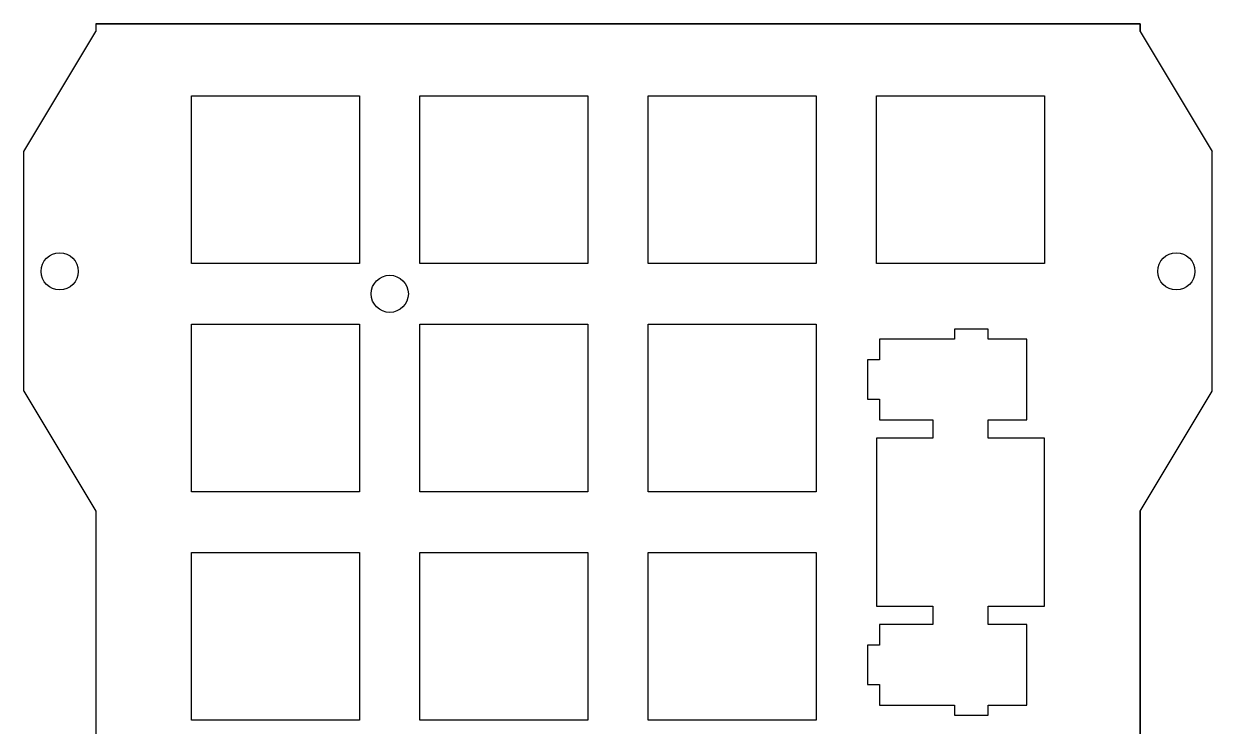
# Model space of a CAD drawing. Header units: millimetres. Extents: x -11 to 88, y -5 to 99.
# Drawn here: x -11.4 to 87.8, y 40.4 to 99 of the extents above; entities that cross this region are included whole.
import ezdxf

# ---------------------------------------------------------------- set-up
doc = ezdxf.new("R2010")
doc.units = ezdxf.units.MM
doc.layers.add('Body', color=7, linetype='CONTINUOUS')

msp = doc.modelspace()

# ---------------------------------------------------------------- linework, layer by layer
at = {"layer": 'Body'}
for p, q in [((-11.38035, 88.32964, 1.5), (-5.38035, 98.32964, 1.5)), ((-11.38035, 88.32964), (-5.38035, 98.32964)), ((-11.38035, 88.32964, 1.5), (-5.38035, 98.32964, 1.5)), ((-11.38035, 88.32964), (-5.38035, 98.32964)), ((-5.38035, 98.9831, 1.5), (-5.38035, 98.32964, 1.5)), ((-5.38035, 98.9831, 1.5), (81.769, 98.9831, 1.5)), ((-5.38035, 98.9831), (-5.38035, 98.9831, 1.5)), ((-5.38035, 98.9831, 1.5), (-5.38035, 98.32964, 1.5)), ((-5.38035, 98.9831), (-5.38035, 98.32964)), ((81.769, 98.9831), (-5.38035, 98.9831)), ((-5.38035, 98.9831), (-5.38035, 98.9831, 1.5)), ((-5.38035, 98.9831, 1.5), (81.769, 98.9831, 1.5)), ((-5.38035, 98.9831), (-5.38035, 98.32964)), ((81.769, 98.9831), (-5.38035, 98.9831)), ((-5.38035, 98.32964), (-5.38035, 98.32964, 1.5)), ((-5.38035, 98.32964), (-5.38035, 98.32964, 1.5)), ((81.769, 98.9831, 1.5), (81.769, 98.32906, 1.5)), ((81.769, 98.9831), (81.769, 98.9831, 1.5)), ((81.769, 98.9831, 1.5), (81.769, 98.32906, 1.5)), ((81.769, 98.9831), (81.769, 98.9831, 1.5)), ((81.769, 98.32906), (81.769, 98.9831)), ((81.769, 98.32906), (81.769, 98.9831)), ((81.769, 98.32906, 1.5), (87.76865, 88.32964, 1.5)), ((81.769, 98.32906), (81.769, 98.32906, 1.5)), ((81.769, 98.32906), (87.76865, 88.32964)), ((81.769, 98.32906, 1.5), (87.76865, 88.32964, 1.5)), ((81.769, 98.32906), (81.769, 98.32906, 1.5)), ((81.769, 98.32906), (87.76865, 88.32964)), ((2.61965, 92.9831, 1.5), (16.6192, 92.9831, 1.5)), ((2.61965, 78.9838, 1.5), (2.61965, 92.9831, 1.5)), ((2.61965, 92.9831), (2.61965, 92.9831, 1.5)), ((2.61965, 92.9831), (16.6192, 92.9831)), ((2.61965, 92.9831, 1.5), (16.6192, 92.9831, 1.5)), ((2.61965, 92.9831), (2.61965, 92.9831, 1.5)), ((2.61965, 78.9838), (2.61965, 92.9831)), ((2.61965, 78.9838, 1.5), (2.61965, 92.9831, 1.5)), ((2.61965, 92.9831), (16.6192, 92.9831)), ((2.61965, 78.9838), (2.61965, 92.9831)), ((16.6192, 92.9831, 1.5), (16.6192, 78.9838, 1.5)), ((16.6192, 92.9831), (16.6192, 92.9831, 1.5)), ((16.6192, 92.9831), (16.6192, 92.9831, 1.5)), ((16.6192, 92.9831), (16.6192, 78.9838)), ((16.6192, 92.9831, 1.5), (16.6192, 78.9838, 1.5)), ((16.6192, 92.9831), (16.6192, 78.9838)), ((21.6697, 92.9831, 1.5), (35.669, 92.9831, 1.5)), ((21.6697, 78.9838, 1.5), (21.6697, 92.9831, 1.5)), ((21.6697, 92.9831), (21.6697, 92.9831, 1.5)), ((21.6697, 92.9831), (35.669, 92.9831)), ((21.6697, 92.9831, 1.5), (35.669, 92.9831, 1.5)), ((21.6697, 92.9831), (21.6697, 92.9831, 1.5)), ((21.6697, 78.9838), (21.6697, 92.9831)), ((21.6697, 78.9838, 1.5), (21.6697, 92.9831, 1.5)), ((21.6697, 92.9831), (35.669, 92.9831)), ((21.6697, 78.9838), (21.6697, 92.9831)), ((35.669, 92.9831, 1.5), (35.669, 78.9838, 1.5)), ((35.669, 92.9831), (35.669, 92.9831, 1.5)), ((35.669, 92.9831), (35.669, 92.9831, 1.5)), ((35.669, 92.9831), (35.669, 78.9838)), ((35.669, 92.9831, 1.5), (35.669, 78.9838, 1.5)), ((35.669, 92.9831), (35.669, 78.9838)), ((40.7197, 92.9831, 1.5), (54.719, 92.9831, 1.5)), ((40.7197, 78.9838, 1.5), (40.7197, 92.9831, 1.5)), ((40.7197, 92.9831), (40.7197, 92.9831, 1.5)), ((40.7197, 92.9831), (54.719, 92.9831)), ((40.7197, 92.9831, 1.5), (54.719, 92.9831, 1.5)), ((40.7197, 92.9831), (40.7197, 92.9831, 1.5)), ((40.7197, 78.9838), (40.7197, 92.9831)), ((40.7197, 78.9838, 1.5), (40.7197, 92.9831, 1.5)), ((40.7197, 92.9831), (54.719, 92.9831)), ((40.7197, 78.9838), (40.7197, 92.9831)), ((54.719, 92.9831, 1.5), (54.719, 78.9838, 1.5)), ((54.719, 92.9831), (54.719, 92.9831, 1.5)), ((54.719, 92.9831), (54.719, 92.9831, 1.5)), ((54.719, 92.9831), (54.719, 78.9838)), ((54.719, 92.9831, 1.5), (54.719, 78.9838, 1.5)), ((54.719, 92.9831), (54.719, 78.9838)), ((59.7697, 92.9831, 1.5), (73.769, 92.9831, 1.5)), ((59.7697, 78.9838, 1.5), (59.7697, 92.9831, 1.5)), ((59.7697, 92.9831), (59.7697, 92.9831, 1.5)), ((59.7697, 92.9831), (73.769, 92.9831)), ((59.7697, 92.9831, 1.5), (73.769, 92.9831, 1.5)), ((59.7697, 92.9831), (59.7697, 92.9831, 1.5)), ((59.7697, 78.9838), (59.7697, 92.9831)), ((59.7697, 78.9838, 1.5), (59.7697, 92.9831, 1.5)), ((59.7697, 92.9831), (73.769, 92.9831)), ((59.7697, 78.9838), (59.7697, 92.9831)), ((73.769, 92.9831, 1.5), (73.769, 78.9838, 1.5)), ((73.769, 92.9831), (73.769, 92.9831, 1.5)), ((73.769, 92.9831), (73.769, 92.9831, 1.5)), ((73.769, 92.9831), (73.769, 78.9838)), ((73.769, 92.9831, 1.5), (73.769, 78.9838, 1.5)), ((73.769, 92.9831), (73.769, 78.9838)), ((-11.38035, 68.32964, 1.5), (-11.38035, 88.32964, 1.5)), ((-11.38035, 68.32964), (-11.38035, 88.32964)), ((-11.38035, 88.32964), (-11.38035, 88.32964, 1.5)), ((-11.38035, 68.32964, 1.5), (-11.38035, 88.32964, 1.5)), ((-11.38035, 88.32964), (-11.38035, 88.32964, 1.5)), ((-11.38035, 68.32964), (-11.38035, 88.32964)), ((87.76865, 68.32964, 1.5), (87.76865, 88.32964, 1.5)), ((87.76865, 68.32964), (87.76865, 88.32964)), ((87.76865, 88.32964), (87.76865, 88.32964, 1.5)), ((87.76865, 68.32964, 1.5), (87.76865, 88.32964, 1.5)), ((87.76865, 88.32964), (87.76865, 88.32964, 1.5)), ((87.76865, 68.32964), (87.76865, 88.32964)), ((-6.83035, 78.32964), (-6.83035, 78.32964, 1.5)), ((-6.83035, 78.32964), (-6.83035, 78.32964, 1.5)), ((16.6192, 78.9838, 1.5), (2.61965, 78.9838, 1.5)), ((2.61965, 78.9838), (2.61965, 78.9838, 1.5)), ((2.61965, 78.9838), (2.61965, 78.9838, 1.5)), ((16.6192, 78.9838), (2.61965, 78.9838)), ((16.6192, 78.9838, 1.5), (2.61965, 78.9838, 1.5)), ((16.6192, 78.9838), (2.61965, 78.9838)), ((16.6192, 78.9838), (16.6192, 78.9838, 1.5)), ((16.6192, 78.9838), (16.6192, 78.9838, 1.5)), ((35.669, 78.9838, 1.5), (21.6697, 78.9838, 1.5)), ((21.6697, 78.9838), (21.6697, 78.9838, 1.5)), ((21.6697, 78.9838), (21.6697, 78.9838, 1.5)), ((35.669, 78.9838), (21.6697, 78.9838)), ((35.669, 78.9838, 1.5), (21.6697, 78.9838, 1.5)), ((35.669, 78.9838), (21.6697, 78.9838)), ((35.669, 78.9838), (35.669, 78.9838, 1.5)), ((35.669, 78.9838), (35.669, 78.9838, 1.5)), ((54.719, 78.9838, 1.5), (40.7197, 78.9838, 1.5)), ((40.7197, 78.9838), (40.7197, 78.9838, 1.5)), ((40.7197, 78.9838), (40.7197, 78.9838, 1.5)), ((54.719, 78.9838), (40.7197, 78.9838)), ((54.719, 78.9838, 1.5), (40.7197, 78.9838, 1.5)), ((54.719, 78.9838), (40.7197, 78.9838)), ((54.719, 78.9838), (54.719, 78.9838, 1.5)), ((54.719, 78.9838), (54.719, 78.9838, 1.5)), ((73.769, 78.9838, 1.5), (59.7697, 78.9838, 1.5)), ((59.7697, 78.9838), (59.7697, 78.9838, 1.5)), ((59.7697, 78.9838), (59.7697, 78.9838, 1.5)), ((73.769, 78.9838), (59.7697, 78.9838)), ((73.769, 78.9838, 1.5), (59.7697, 78.9838, 1.5)), ((73.769, 78.9838), (59.7697, 78.9838)), ((73.769, 78.9838), (73.769, 78.9838, 1.5)), ((73.769, 78.9838), (73.769, 78.9838, 1.5)), ((86.31865, 78.32964), (86.31865, 78.32964, 1.5)), ((86.31865, 78.32964), (86.31865, 78.32964, 1.5)), ((20.70265, 76.4581, 1.5), (20.70265, 76.4581)), ((20.70265, 76.4581, 1.5), (20.70265, 76.4581)), ((2.61965, 73.9331, 1.5), (16.6192, 73.9331, 1.5)), ((2.61965, 59.9338, 1.5), (2.61965, 73.9331, 1.5)), ((2.61965, 73.9331), (2.61965, 73.9331, 1.5)), ((2.61965, 73.9331), (16.6192, 73.9331)), ((2.61965, 73.9331, 1.5), (16.6192, 73.9331, 1.5)), ((2.61965, 73.9331), (2.61965, 73.9331, 1.5)), ((2.61965, 59.9338), (2.61965, 73.9331)), ((2.61965, 59.9338, 1.5), (2.61965, 73.9331, 1.5)), ((2.61965, 73.9331), (16.6192, 73.9331)), ((2.61965, 59.9338), (2.61965, 73.9331)), ((16.6192, 73.9331, 1.5), (16.6192, 59.9338, 1.5)), ((16.6192, 73.9331), (16.6192, 73.9331, 1.5)), ((16.6192, 73.9331), (16.6192, 73.9331, 1.5)), ((16.6192, 73.9331), (16.6192, 59.9338)), ((16.6192, 73.9331, 1.5), (16.6192, 59.9338, 1.5)), ((16.6192, 73.9331), (16.6192, 59.9338)), ((21.6697, 73.9331, 1.5), (35.669, 73.9331, 1.5)), ((21.6697, 59.9338, 1.5), (21.6697, 73.9331, 1.5)), ((21.6697, 73.9331), (21.6697, 73.9331, 1.5)), ((21.6697, 73.9331), (35.669, 73.9331)), ((21.6697, 73.9331, 1.5), (35.669, 73.9331, 1.5)), ((21.6697, 73.9331), (21.6697, 73.9331, 1.5)), ((21.6697, 59.9338), (21.6697, 73.9331)), ((21.6697, 59.9338, 1.5), (21.6697, 73.9331, 1.5)), ((21.6697, 73.9331), (35.669, 73.9331)), ((21.6697, 59.9338), (21.6697, 73.9331)), ((35.669, 73.9331, 1.5), (35.669, 59.9338, 1.5)), ((35.669, 73.9331), (35.669, 73.9331, 1.5)), ((35.669, 73.9331), (35.669, 73.9331, 1.5)), ((35.669, 73.9331), (35.669, 59.9338)), ((35.669, 73.9331, 1.5), (35.669, 59.9338, 1.5)), ((35.669, 73.9331), (35.669, 59.9338)), ((40.7197, 73.9331, 1.5), (54.719, 73.9331, 1.5)), ((40.7197, 59.9338, 1.5), (40.7197, 73.9331, 1.5)), ((40.7197, 73.9331), (40.7197, 73.9331, 1.5)), ((40.7197, 73.9331), (54.719, 73.9331)), ((40.7197, 73.9331, 1.5), (54.719, 73.9331, 1.5)), ((40.7197, 73.9331), (40.7197, 73.9331, 1.5)), ((40.7197, 59.9338), (40.7197, 73.9331)), ((40.7197, 59.9338, 1.5), (40.7197, 73.9331, 1.5)), ((40.7197, 73.9331), (54.719, 73.9331)), ((40.7197, 59.9338), (40.7197, 73.9331)), ((54.719, 73.9331, 1.5), (54.719, 59.9338, 1.5)), ((54.719, 73.9331), (54.719, 73.9331, 1.5)), ((54.719, 73.9331), (54.719, 73.9331, 1.5)), ((54.719, 73.9331), (54.719, 59.9338)), ((54.719, 73.9331, 1.5), (54.719, 59.9338, 1.5)), ((54.719, 73.9331), (54.719, 59.9338)), ((66.27, 73.5087, 1.5), (66.27, 72.6832, 1.5)), ((69.07, 73.5087, 1.5), (66.27, 73.5087, 1.5)), ((66.27, 73.5087), (66.27, 73.5087, 1.5)), ((66.27, 73.5087), (66.27, 72.6832)), ((66.27, 73.5087, 1.5), (66.27, 72.6832, 1.5)), ((66.27, 73.5087), (66.27, 73.5087, 1.5)), ((69.07, 73.5087), (66.27, 73.5087)), ((69.07, 73.5087, 1.5), (66.27, 73.5087, 1.5)), ((69.07, 73.5087), (66.27, 73.5087)), ((66.27, 73.5087), (66.27, 72.6832)), ((69.07, 72.6832, 1.5), (69.07, 73.5087, 1.5)), ((69.07, 73.5087), (69.07, 73.5087, 1.5)), ((69.07, 73.5087), (69.07, 73.5087, 1.5)), ((69.07, 72.6832), (69.07, 73.5087)), ((69.07, 72.6832, 1.5), (69.07, 73.5087, 1.5)), ((69.07, 72.6832), (69.07, 73.5087)), ((66.27, 72.6832, 1.5), (59.9997, 72.6832, 1.5)), ((59.9997, 72.6832, 1.5), (59.9997, 70.9581, 1.5)), ((59.9997, 72.6832), (59.9997, 72.6832, 1.5)), ((66.27, 72.6832), (59.9997, 72.6832)), ((66.27, 72.6832, 1.5), (59.9997, 72.6832, 1.5)), ((59.9997, 72.6832), (59.9997, 72.6832, 1.5)), ((59.9997, 72.6832), (59.9997, 70.9581)), ((59.9997, 72.6832, 1.5), (59.9997, 70.9581, 1.5)), ((66.27, 72.6832), (59.9997, 72.6832)), ((59.9997, 72.6832), (59.9997, 70.9581)), ((66.27, 72.6832), (66.27, 72.6832, 1.5)), ((66.27, 72.6832), (66.27, 72.6832, 1.5)), ((72.3, 72.6832, 1.5), (69.07, 72.6832, 1.5)), ((69.07, 72.6832), (69.07, 72.6832, 1.5)), ((69.07, 72.6832), (69.07, 72.6832, 1.5)), ((72.3, 72.6832), (69.07, 72.6832)), ((72.3, 72.6832, 1.5), (69.07, 72.6832, 1.5)), ((72.3, 72.6832), (69.07, 72.6832)), ((72.3, 65.9335, 1.5), (72.3, 72.6832, 1.5)), ((72.3, 72.6832), (72.3, 72.6832, 1.5)), ((72.3, 65.9335, 1.5), (72.3, 72.6832, 1.5)), ((72.3, 72.6832), (72.3, 72.6832, 1.5)), ((72.3, 65.9335), (72.3, 72.6832)), ((72.3, 65.9335), (72.3, 72.6832)), ((59.9997, 70.9581, 1.5), (59.0201, 70.9581, 1.5)), ((59.0201, 70.9581, 1.5), (59.0201, 67.6589, 1.5)), ((59.0201, 70.9581), (59.0201, 70.9581, 1.5)), ((59.9997, 70.9581), (59.0201, 70.9581)), ((59.9997, 70.9581, 1.5), (59.0201, 70.9581, 1.5)), ((59.0201, 70.9581), (59.0201, 70.9581, 1.5)), ((59.0201, 70.9581), (59.0201, 67.6589)), ((59.0201, 70.9581, 1.5), (59.0201, 67.6589, 1.5)), ((59.9997, 70.9581), (59.0201, 70.9581)), ((59.0201, 70.9581), (59.0201, 67.6589)), ((59.9997, 70.9581), (59.9997, 70.9581, 1.5)), ((59.9997, 70.9581), (59.9997, 70.9581, 1.5)), ((-11.38035, 68.32964, 1.5), (-5.38035, 58.32964, 1.5)), ((-11.38035, 68.32964), (-5.38035, 58.32964)), ((-11.38035, 68.32964, 1.5), (-5.38035, 58.32964, 1.5)), ((-11.38035, 68.32964), (-11.38035, 68.32964, 1.5)), ((-11.38035, 68.32964), (-11.38035, 68.32964, 1.5)), ((-11.38035, 68.32964), (-5.38035, 58.32964)), ((59.0201, 67.6589, 1.5), (59.9997, 67.6589, 1.5)), ((59.0201, 67.6589), (59.0201, 67.6589, 1.5)), ((59.0201, 67.6589), (59.0201, 67.6589, 1.5)), ((59.0201, 67.6589), (59.9997, 67.6589)), ((59.0201, 67.6589, 1.5), (59.9997, 67.6589, 1.5)), ((59.0201, 67.6589), (59.9997, 67.6589)), ((59.9997, 67.6589, 1.5), (59.9997, 65.9335, 1.5)), ((59.9997, 67.6589), (59.9997, 67.6589, 1.5)), ((59.9997, 67.6589), (59.9997, 67.6589, 1.5)), ((59.9997, 67.6589), (59.9997, 65.9335)), ((59.9997, 67.6589, 1.5), (59.9997, 65.9335, 1.5)), ((59.9997, 67.6589), (59.9997, 65.9335)), ((81.769, 58.33022, 1.5), (87.76865, 68.32964, 1.5)), ((81.769, 58.33022), (87.76865, 68.32964)), ((81.769, 58.33022, 1.5), (87.76865, 68.32964, 1.5)), ((81.769, 58.33022), (87.76865, 68.32964)), ((87.76865, 68.32964), (87.76865, 68.32964, 1.5)), ((87.76865, 68.32964), (87.76865, 68.32964, 1.5)), ((59.9997, 65.9335, 1.5), (64.4701, 65.9335, 1.5)), ((59.9997, 65.9335), (59.9997, 65.9335, 1.5)), ((59.9997, 65.9335), (59.9997, 65.9335, 1.5)), ((59.9997, 65.9335), (64.4701, 65.9335)), ((59.9997, 65.9335, 1.5), (64.4701, 65.9335, 1.5)), ((59.9997, 65.9335), (64.4701, 65.9335)), ((64.4701, 65.9335, 1.5), (64.4701, 64.4081, 1.5)), ((64.4701, 65.9335), (64.4701, 65.9335, 1.5)), ((64.4701, 65.9335), (64.4701, 65.9335, 1.5)), ((64.4701, 65.9335), (64.4701, 64.4081)), ((64.4701, 65.9335, 1.5), (64.4701, 64.4081, 1.5)), ((64.4701, 65.9335), (64.4701, 64.4081)), ((69.07, 65.9335, 1.5), (72.3, 65.9335, 1.5)), ((69.07, 64.4081, 1.5), (69.07, 65.9335, 1.5)), ((69.07, 65.9335), (69.07, 65.9335, 1.5)), ((69.07, 65.9335), (72.3, 65.9335)), ((69.07, 65.9335, 1.5), (72.3, 65.9335, 1.5)), ((69.07, 65.9335), (69.07, 65.9335, 1.5)), ((69.07, 64.4081), (69.07, 65.9335)), ((69.07, 64.4081, 1.5), (69.07, 65.9335, 1.5)), ((69.07, 65.9335), (72.3, 65.9335)), ((69.07, 64.4081), (69.07, 65.9335)), ((72.3, 65.9335), (72.3, 65.9335, 1.5)), ((72.3, 65.9335), (72.3, 65.9335, 1.5)), ((64.4701, 64.4081, 1.5), (59.7697, 64.4081, 1.5)), ((59.7697, 64.4081, 1.5), (59.7697, 50.4088, 1.5)), ((59.7697, 64.4081), (59.7697, 64.4081, 1.5)), ((64.4701, 64.4081), (59.7697, 64.4081)), ((64.4701, 64.4081, 1.5), (59.7697, 64.4081, 1.5)), ((59.7697, 64.4081), (59.7697, 64.4081, 1.5)), ((59.7697, 64.4081), (59.7697, 50.4088)), ((59.7697, 64.4081, 1.5), (59.7697, 50.4088, 1.5)), ((64.4701, 64.4081), (59.7697, 64.4081)), ((59.7697, 64.4081), (59.7697, 50.4088)), ((64.4701, 64.4081), (64.4701, 64.4081, 1.5)), ((64.4701, 64.4081), (64.4701, 64.4081, 1.5)), ((73.769, 64.4081, 1.5), (69.07, 64.4081, 1.5)), ((69.07, 64.4081), (69.07, 64.4081, 1.5)), ((69.07, 64.4081), (69.07, 64.4081, 1.5)), ((73.769, 64.4081), (69.07, 64.4081)), ((73.769, 64.4081, 1.5), (69.07, 64.4081, 1.5)), ((73.769, 64.4081), (69.07, 64.4081)), ((73.769, 50.4088, 1.5), (73.769, 64.4081, 1.5)), ((73.769, 64.4081), (73.769, 64.4081, 1.5)), ((73.769, 64.4081), (73.769, 64.4081, 1.5)), ((73.769, 50.4088), (73.769, 64.4081)), ((73.769, 50.4088, 1.5), (73.769, 64.4081, 1.5)), ((73.769, 50.4088), (73.769, 64.4081)), ((16.6192, 59.9338, 1.5), (2.61965, 59.9338, 1.5)), ((2.61965, 59.9338), (2.61965, 59.9338, 1.5)), ((2.61965, 59.9338), (2.61965, 59.9338, 1.5)), ((16.6192, 59.9338), (2.61965, 59.9338)), ((16.6192, 59.9338, 1.5), (2.61965, 59.9338, 1.5)), ((16.6192, 59.9338), (2.61965, 59.9338)), ((16.6192, 59.9338), (16.6192, 59.9338, 1.5)), ((16.6192, 59.9338), (16.6192, 59.9338, 1.5)), ((35.669, 59.9338, 1.5), (21.6697, 59.9338, 1.5)), ((21.6697, 59.9338), (21.6697, 59.9338, 1.5)), ((21.6697, 59.9338), (21.6697, 59.9338, 1.5)), ((35.669, 59.9338), (21.6697, 59.9338)), ((35.669, 59.9338, 1.5), (21.6697, 59.9338, 1.5)), ((35.669, 59.9338), (21.6697, 59.9338)), ((35.669, 59.9338), (35.669, 59.9338, 1.5)), ((35.669, 59.9338), (35.669, 59.9338, 1.5)), ((54.719, 59.9338, 1.5), (40.7197, 59.9338, 1.5)), ((40.7197, 59.9338), (40.7197, 59.9338, 1.5)), ((40.7197, 59.9338), (40.7197, 59.9338, 1.5)), ((54.719, 59.9338), (40.7197, 59.9338)), ((54.719, 59.9338, 1.5), (40.7197, 59.9338, 1.5)), ((54.719, 59.9338), (40.7197, 59.9338)), ((54.719, 59.9338), (54.719, 59.9338, 1.5)), ((54.719, 59.9338), (54.719, 59.9338, 1.5)), ((-5.38035, 58.32964, 1.5), (-5.38035, 24.78364, 1.5)), ((-5.38035, 58.32964), (-5.38035, 58.32964, 1.5)), ((-5.38035, 58.32964, 1.5), (-5.38035, 24.78364, 1.5)), ((-5.38035, 58.32964), (-5.38035, 24.78364)), ((-5.38035, 58.32964), (-5.38035, 58.32964, 1.5)), ((-5.38035, 58.32964), (-5.38035, 24.78364)), ((81.769, 58.33022, 1.5), (81.769, 24.78306, 1.5)), ((81.769, 58.33022, 1.5), (81.769, 24.78306, 1.5)), ((81.769, 58.33022), (81.769, 58.33022, 1.5)), ((81.769, 24.78306), (81.769, 58.33022)), ((81.769, 58.33022), (81.769, 58.33022, 1.5)), ((81.769, 24.78306), (81.769, 58.33022)), ((2.61965, 54.8831, 1.5), (16.6192, 54.8831, 1.5)), ((2.61965, 40.8838, 1.5), (2.61965, 54.8831, 1.5)), ((2.61965, 54.8831), (2.61965, 54.8831, 1.5)), ((2.61965, 54.8831), (16.6192, 54.8831)), ((2.61965, 54.8831, 1.5), (16.6192, 54.8831, 1.5)), ((2.61965, 54.8831), (2.61965, 54.8831, 1.5)), ((2.61965, 40.8838), (2.61965, 54.8831)), ((2.61965, 40.8838, 1.5), (2.61965, 54.8831, 1.5)), ((2.61965, 54.8831), (16.6192, 54.8831)), ((2.61965, 40.8838), (2.61965, 54.8831)), ((16.6192, 54.8831, 1.5), (16.6192, 40.8838, 1.5)), ((16.6192, 54.8831), (16.6192, 54.8831, 1.5)), ((16.6192, 54.8831), (16.6192, 54.8831, 1.5)), ((16.6192, 54.8831), (16.6192, 40.8838)), ((16.6192, 54.8831, 1.5), (16.6192, 40.8838, 1.5)), ((16.6192, 54.8831), (16.6192, 40.8838)), ((21.6697, 54.8831, 1.5), (35.669, 54.8831, 1.5)), ((21.6697, 40.8838, 1.5), (21.6697, 54.8831, 1.5)), ((21.6697, 54.8831), (21.6697, 54.8831, 1.5)), ((21.6697, 54.8831), (35.669, 54.8831)), ((21.6697, 54.8831, 1.5), (35.669, 54.8831, 1.5)), ((21.6697, 54.8831), (21.6697, 54.8831, 1.5)), ((21.6697, 40.8838), (21.6697, 54.8831)), ((21.6697, 40.8838, 1.5), (21.6697, 54.8831, 1.5)), ((21.6697, 54.8831), (35.669, 54.8831)), ((21.6697, 40.8838), (21.6697, 54.8831)), ((35.669, 54.8831, 1.5), (35.669, 40.8838, 1.5)), ((35.669, 54.8831), (35.669, 54.8831, 1.5)), ((35.669, 54.8831), (35.669, 54.8831, 1.5)), ((35.669, 54.8831), (35.669, 40.8838)), ((35.669, 54.8831, 1.5), (35.669, 40.8838, 1.5)), ((35.669, 54.8831), (35.669, 40.8838)), ((40.7197, 54.8831, 1.5), (54.719, 54.8831, 1.5)), ((40.7197, 40.8838, 1.5), (40.7197, 54.8831, 1.5)), ((40.7197, 54.8831), (40.7197, 54.8831, 1.5)), ((40.7197, 54.8831), (54.719, 54.8831)), ((40.7197, 54.8831, 1.5), (54.719, 54.8831, 1.5)), ((40.7197, 54.8831), (40.7197, 54.8831, 1.5)), ((40.7197, 40.8838), (40.7197, 54.8831)), ((40.7197, 40.8838, 1.5), (40.7197, 54.8831, 1.5)), ((40.7197, 54.8831), (54.719, 54.8831)), ((40.7197, 40.8838), (40.7197, 54.8831)), ((54.719, 54.8831, 1.5), (54.719, 40.8838, 1.5)), ((54.719, 54.8831), (54.719, 54.8831, 1.5)), ((54.719, 54.8831), (54.719, 54.8831, 1.5)), ((54.719, 54.8831), (54.719, 40.8838)), ((54.719, 54.8831, 1.5), (54.719, 40.8838, 1.5)), ((54.719, 54.8831), (54.719, 40.8838)), ((59.7697, 50.4088, 1.5), (64.4701, 50.4088, 1.5)), ((59.7697, 50.4088), (59.7697, 50.4088, 1.5)), ((59.7697, 50.4088), (59.7697, 50.4088, 1.5)), ((59.7697, 50.4088), (64.4701, 50.4088)), ((59.7697, 50.4088, 1.5), (64.4701, 50.4088, 1.5)), ((59.7697, 50.4088), (64.4701, 50.4088)), ((64.4701, 50.4088, 1.5), (64.4701, 48.883, 1.5)), ((64.4701, 50.4088), (64.4701, 50.4088, 1.5)), ((64.4701, 50.4088), (64.4701, 50.4088, 1.5)), ((64.4701, 50.4088), (64.4701, 48.883)), ((64.4701, 50.4088, 1.5), (64.4701, 48.883, 1.5)), ((64.4701, 50.4088), (64.4701, 48.883)), ((69.07, 50.4088, 1.5), (73.769, 50.4088, 1.5)), ((69.07, 48.883, 1.5), (69.07, 50.4088, 1.5)), ((69.07, 50.4088), (69.07, 50.4088, 1.5)), ((69.07, 50.4088), (73.769, 50.4088)), ((69.07, 50.4088, 1.5), (73.769, 50.4088, 1.5)), ((69.07, 50.4088), (69.07, 50.4088, 1.5)), ((69.07, 48.883), (69.07, 50.4088)), ((69.07, 48.883, 1.5), (69.07, 50.4088, 1.5)), ((69.07, 50.4088), (73.769, 50.4088)), ((69.07, 48.883), (69.07, 50.4088)), ((73.769, 50.4088), (73.769, 50.4088, 1.5)), ((73.769, 50.4088), (73.769, 50.4088, 1.5)), ((64.4701, 48.883, 1.5), (59.9997, 48.883, 1.5)), ((59.9997, 48.883, 1.5), (59.9997, 47.1579, 1.5)), ((59.9997, 48.883), (59.9997, 48.883, 1.5)), ((64.4701, 48.883), (59.9997, 48.883)), ((64.4701, 48.883, 1.5), (59.9997, 48.883, 1.5)), ((59.9997, 48.883), (59.9997, 48.883, 1.5)), ((59.9997, 48.883), (59.9997, 47.1579)), ((59.9997, 48.883, 1.5), (59.9997, 47.1579, 1.5)), ((64.4701, 48.883), (59.9997, 48.883)), ((59.9997, 48.883), (59.9997, 47.1579)), ((64.4701, 48.883), (64.4701, 48.883, 1.5)), ((64.4701, 48.883), (64.4701, 48.883, 1.5)), ((72.3, 48.883, 1.5), (69.07, 48.883, 1.5)), ((69.07, 48.883), (69.07, 48.883, 1.5)), ((69.07, 48.883), (69.07, 48.883, 1.5)), ((72.3, 48.883), (69.07, 48.883)), ((72.3, 48.883, 1.5), (69.07, 48.883, 1.5)), ((72.3, 48.883), (69.07, 48.883)), ((72.3, 42.1337, 1.5), (72.3, 48.883, 1.5)), ((72.3, 48.883), (72.3, 48.883, 1.5)), ((72.3, 48.883), (72.3, 48.883, 1.5)), ((72.3, 42.1337), (72.3, 48.883)), ((72.3, 42.1337, 1.5), (72.3, 48.883, 1.5)), ((72.3, 42.1337), (72.3, 48.883)), ((59.9997, 47.1579, 1.5), (59.0201, 47.1579, 1.5)), ((59.0201, 47.1579, 1.5), (59.0201, 43.8587, 1.5)), ((59.0201, 47.1579), (59.0201, 47.1579, 1.5)), ((59.9997, 47.1579), (59.0201, 47.1579)), ((59.9997, 47.1579, 1.5), (59.0201, 47.1579, 1.5)), ((59.0201, 47.1579), (59.0201, 47.1579, 1.5)), ((59.0201, 47.1579), (59.0201, 43.8587)), ((59.0201, 47.1579, 1.5), (59.0201, 43.8587, 1.5)), ((59.0201, 47.1579), (59.0201, 43.8587)), ((59.9997, 47.1579), (59.0201, 47.1579)), ((59.9997, 47.1579), (59.9997, 47.1579, 1.5)), ((59.9997, 47.1579), (59.9997, 47.1579, 1.5)), ((59.0201, 43.8587, 1.5), (59.9997, 43.8587, 1.5)), ((59.0201, 43.8587), (59.0201, 43.8587, 1.5)), ((59.0201, 43.8587), (59.0201, 43.8587, 1.5)), ((59.0201, 43.8587), (59.9997, 43.8587)), ((59.0201, 43.8587, 1.5), (59.9997, 43.8587, 1.5)), ((59.0201, 43.8587), (59.9997, 43.8587)), ((59.9997, 43.8587, 1.5), (59.9997, 42.1337, 1.5)), ((59.9997, 43.8587), (59.9997, 43.8587, 1.5)), ((59.9997, 43.8587), (59.9997, 43.8587, 1.5)), ((59.9997, 43.8587), (59.9997, 42.1337)), ((59.9997, 43.8587, 1.5), (59.9997, 42.1337, 1.5)), ((59.9997, 43.8587), (59.9997, 42.1337)), ((59.9997, 42.1337, 1.5), (66.27, 42.1337, 1.5)), ((59.9997, 42.1337), (59.9997, 42.1337, 1.5)), ((59.9997, 42.1337), (66.27, 42.1337)), ((59.9997, 42.1337, 1.5), (66.27, 42.1337, 1.5)), ((59.9997, 42.1337), (59.9997, 42.1337, 1.5)), ((59.9997, 42.1337), (66.27, 42.1337)), ((66.27, 42.1337, 1.5), (66.27, 41.3082, 1.5)), ((66.27, 42.1337), (66.27, 42.1337, 1.5)), ((66.27, 42.1337), (66.27, 41.3082)), ((66.27, 42.1337, 1.5), (66.27, 41.3082, 1.5)), ((66.27, 42.1337), (66.27, 42.1337, 1.5)), ((66.27, 42.1337), (66.27, 41.3082)), ((69.07, 42.1337, 1.5), (72.3, 42.1337, 1.5)), ((69.07, 41.3082, 1.5), (69.07, 42.1337, 1.5)), ((69.07, 42.1337), (69.07, 42.1337, 1.5)), ((69.07, 42.1337), (72.3, 42.1337)), ((69.07, 42.1337, 1.5), (72.3, 42.1337, 1.5)), ((69.07, 42.1337), (69.07, 42.1337, 1.5)), ((69.07, 41.3082), (69.07, 42.1337)), ((69.07, 41.3082, 1.5), (69.07, 42.1337, 1.5)), ((69.07, 42.1337), (72.3, 42.1337)), ((69.07, 41.3082), (69.07, 42.1337)), ((72.3, 42.1337), (72.3, 42.1337, 1.5)), ((72.3, 42.1337), (72.3, 42.1337, 1.5)), ((16.6192, 40.8838, 1.5), (2.61965, 40.8838, 1.5)), ((2.61965, 40.8838), (2.61965, 40.8838, 1.5)), ((2.61965, 40.8838), (2.61965, 40.8838, 1.5)), ((16.6192, 40.8838), (2.61965, 40.8838)), ((16.6192, 40.8838, 1.5), (2.61965, 40.8838, 1.5)), ((16.6192, 40.8838), (2.61965, 40.8838)), ((16.6192, 40.8838), (16.6192, 40.8838, 1.5)), ((16.6192, 40.8838), (16.6192, 40.8838, 1.5)), ((35.669, 40.8838, 1.5), (21.6697, 40.8838, 1.5)), ((21.6697, 40.8838), (21.6697, 40.8838, 1.5)), ((21.6697, 40.8838), (21.6697, 40.8838, 1.5)), ((35.669, 40.8838), (21.6697, 40.8838)), ((35.669, 40.8838, 1.5), (21.6697, 40.8838, 1.5)), ((35.669, 40.8838), (21.6697, 40.8838)), ((35.669, 40.8838), (35.669, 40.8838, 1.5)), ((35.669, 40.8838), (35.669, 40.8838, 1.5)), ((54.719, 40.8838, 1.5), (40.7197, 40.8838, 1.5)), ((40.7197, 40.8838), (40.7197, 40.8838, 1.5)), ((40.7197, 40.8838), (40.7197, 40.8838, 1.5)), ((54.719, 40.8838), (40.7197, 40.8838)), ((54.719, 40.8838, 1.5), (40.7197, 40.8838, 1.5)), ((54.719, 40.8838), (40.7197, 40.8838)), ((54.719, 40.8838), (54.719, 40.8838, 1.5)), ((54.719, 40.8838), (54.719, 40.8838, 1.5)), ((66.27, 41.3082, 1.5), (69.07, 41.3082, 1.5)), ((66.27, 41.3082), (66.27, 41.3082, 1.5)), ((66.27, 41.3082), (69.07, 41.3082)), ((66.27, 41.3082, 1.5), (69.07, 41.3082, 1.5)), ((66.27, 41.3082), (66.27, 41.3082, 1.5)), ((66.27, 41.3082), (69.07, 41.3082)), ((69.07, 41.3082), (69.07, 41.3082, 1.5)), ((69.07, 41.3082), (69.07, 41.3082, 1.5))]:
    msp.add_line(p, q, dxfattribs=at)
for centre in [(-8.38035, 78.32964, 1.5), (-8.38035, 78.32964), (-8.38035, 78.32964, 1.5), (-8.38035, 78.32964), (84.76865, 78.32964, 1.5), (84.76865, 78.32964), (84.76865, 78.32964, 1.5), (84.76865, 78.32964), (19.15265, 76.4581, 1.5), (19.15265, 76.4581, 1.5), (19.15265, 76.4581), (19.15265, 76.4581)]:
    msp.add_circle(centre, 1.55, dxfattribs=at)

doc.saveas('drawing.dxf')
